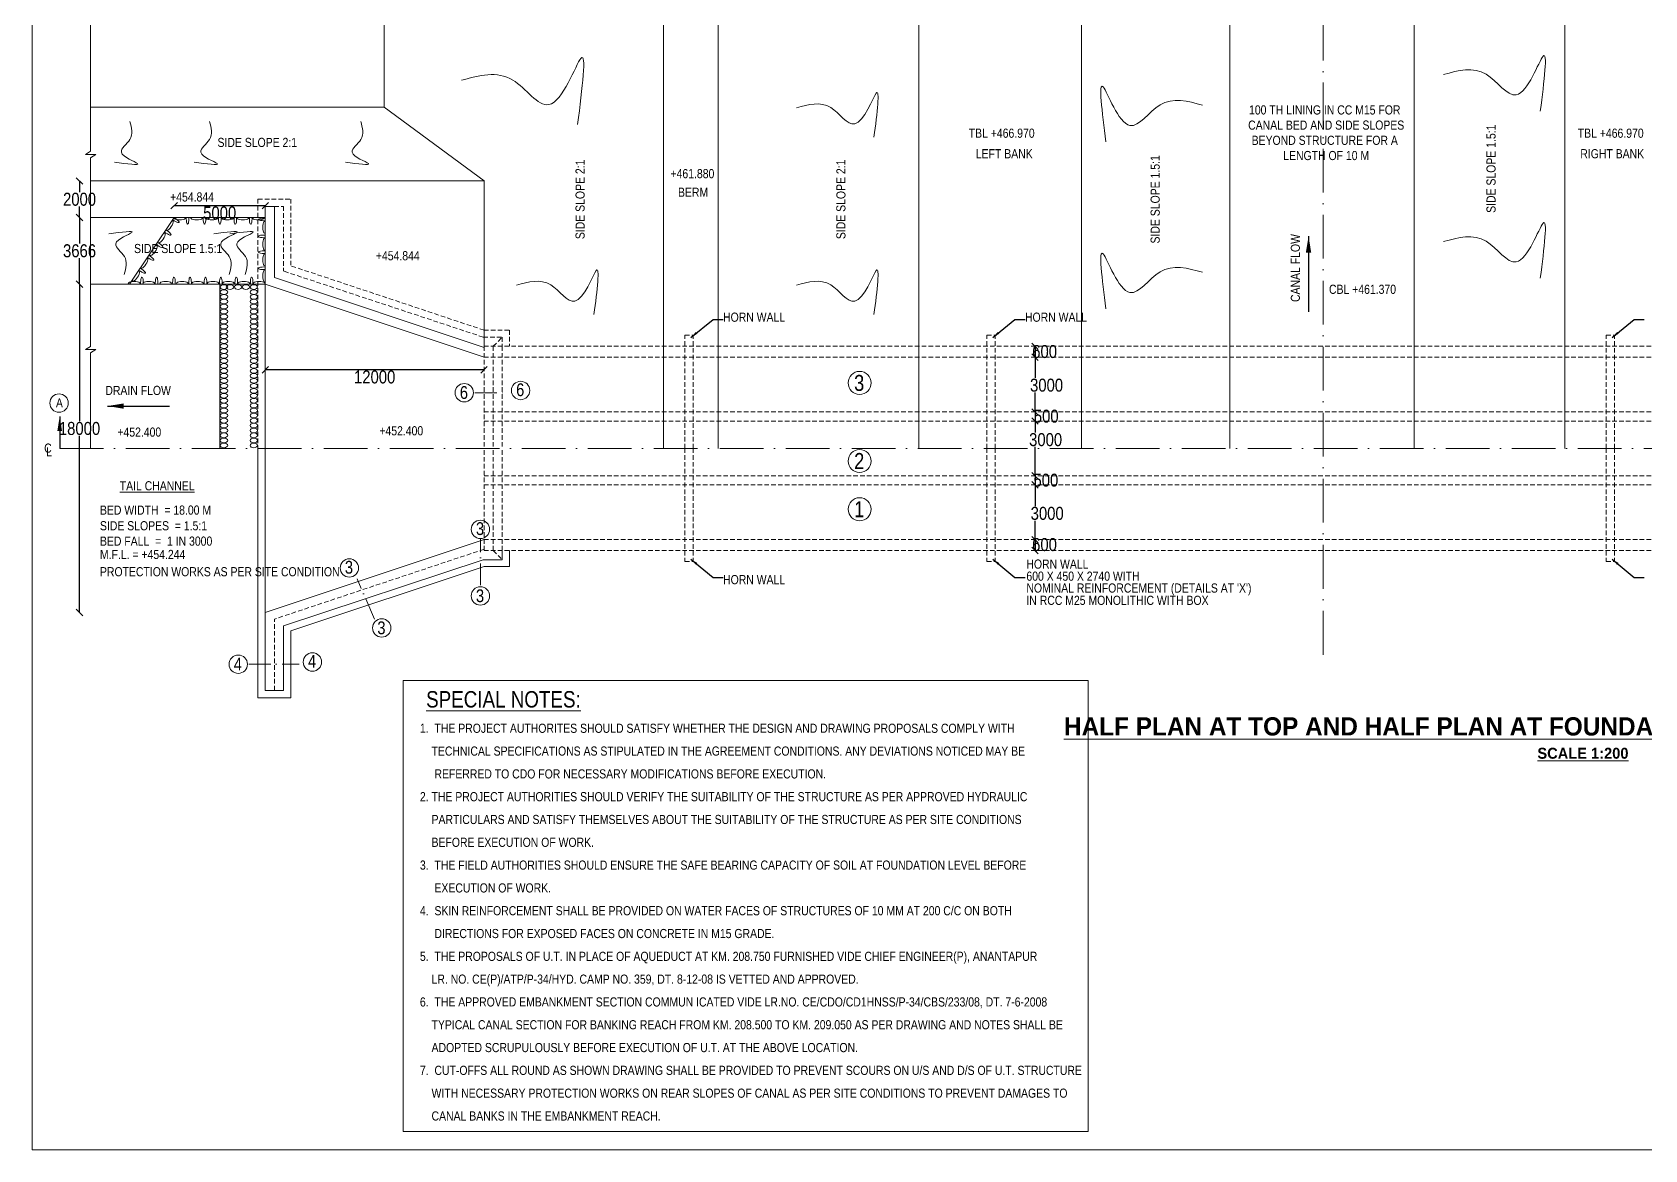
# Model space of a CAD drawing. Header units: inches. Extents: x 19 to 1218, y 14 to 807.
# Drawn here: x 18.7 to 460.9, y 13.7 to 320 of the extents above; entities that cross this region are included whole.
import ezdxf
from ezdxf.enums import TextEntityAlignment as Align

# ---------------------------------------------------------------- set-up
doc = ezdxf.new("R2010")
doc.units = ezdxf.units.IN
doc.header["$MEASUREMENT"] = 0
doc.linetypes.add('ACAD_ISO10W100', pattern=[18, 12, -3, 0, -3])
doc.linetypes.add('HIDDEN', pattern=[0.375, 0.25, -0.125])
for name, color, linetype in [('BOX', 7, 'Continuous'), ('canal', 7, 'Continuous'), ('CENTRE LINE', 7, 'Continuous'), ('HEAD WALL', 7, 'Continuous'), ('REVETMENT', 7, 'Continuous'), ('WINGS', 7, 'Continuous')]:
    doc.layers.add(name, color=color, linetype=linetype)
doc.styles.add('ARIAL NARROW', font='ARIALN.TTF')
doc.styles.add('CITYBLUEPR', font='cityb___.ttf')
doc.dimstyles.new('STANDARD$0', dxfattribs={"dimscale": 88.888889, "dimtxt": 0.04, "dimasz": 0.02, "dimexe": 0.05, "dimexo": 0.1, "dimgap": 0.002, "dimtad": 2, "dimdec": 0, "dimzin": 1, "dimdsep": 46, "dimtxsty": 'Standard', "dimblk": 'OBLIQUE', "dimcen": 0.09, "dimadec": 0, "dimazin": 0, "dimtfac": 1, "dimtdec": 0, "dimtofl": 0, "dimtmove": 0, "dimatfit": 3, "dimfxl": 1, "dimtolj": 1, "dimtzin": 1, "dimarcsym": 0})
doc.dimstyles.new('STANDARD$7', dxfattribs={"dimtxt": 3, "dimasz": 2, "dimexe": 1.25, "dimexo": 0.625, "dimtad": 1, "dimdec": 0, "dimlfac": 0.5, "dimdsep": 46, "dimtxsty": 'Standard', "dimblk": 'OBLIQUE', "dimcen": 2.5, "dimadec": 0, "dimazin": 0, "dimtfac": 1, "dimtdec": 0, "dimtmove": 0, "dimatfit": 3, "dimfxl": 1, "dimtolj": 1, "dimtzin": 0, "dimarcsym": 0})

# ---------------------------------------------------------------- blocks, each defined once
blk = doc.blocks.new('_Oblique')
at = {"color": 0, "linetype": 'ByBlock', "lineweight": -2}
blk.add_line((-0.5, -0.5), (0.5, 0.5), dxfattribs=at)
blk = doc.blocks.new('*D32')
at = {"layer": 'canal', "color": 0, "lineweight": -2, "transparency": 16777216}
blk.add_line((142.61, 227.48), (82.61, 227.48), dxfattribs=at)
at = {"layer": 'Defpoints', "color": 0, "transparency": 16777216}
for p in [(82.61, 227.48), (82.61, 227.48), (142.61, 227.48)]:
    blk.add_point(p, dxfattribs=at)
at = {"layer": 'canal', "color": 0, "lineweight": -2, "transparency": 16777216, "xscale": 1.777777777777778, "yscale": 1.777777777777778, "zscale": 1.777777777777778, "rotation": 180}
blk.add_blockref('_Oblique', (82.61, 227.48), dxfattribs=at)
at = {"layer": 'canal', "color": 0, "lineweight": -2, "transparency": 16777216, "xscale": 1.777777777777778, "yscale": 1.777777777777778, "zscale": 1.777777777777778}
blk.add_blockref('_Oblique', (142.61, 227.48), dxfattribs=at)
at = {"layer": 'canal', "color": 0, "lineweight": 9, "transparency": 16777216, "insert": (112.61, 225.49), "char_height": 3.556, "attachment_point": 5, "style": 'ARIAL NARROW'}
blk.add_mtext('\\A1;12000', dxfattribs=at)
blk = doc.blocks.new('*D33')
at = {"layer": 'canal', "color": 0, "lineweight": -2, "transparency": 16777216}
blk.add_line((82.61, 272.45), (57.61, 272.45), dxfattribs=at)
at = {"layer": 'Defpoints', "color": 0, "transparency": 16777216}
for p in [(57.61, 272.45), (57.61, 272.45), (82.61, 272.45)]:
    blk.add_point(p, dxfattribs=at)
at = {"layer": 'canal', "color": 0, "lineweight": -2, "transparency": 16777216, "xscale": 1.777777777777778, "yscale": 1.777777777777778, "zscale": 1.777777777777778, "rotation": 180}
blk.add_blockref('_Oblique', (57.61, 272.45), dxfattribs=at)
at = {"layer": 'canal', "color": 0, "lineweight": -2, "transparency": 16777216, "xscale": 1.777777777777778, "yscale": 1.777777777777778, "zscale": 1.777777777777778}
blk.add_blockref('_Oblique', (82.61, 272.45), dxfattribs=at)
at = {"layer": 'canal', "color": 0, "lineweight": 9, "transparency": 16777216, "insert": (70.11, 270.45), "char_height": 3.556, "attachment_point": 5, "style": 'ARIAL NARROW'}
blk.add_mtext('\\A1;5000', dxfattribs=at)
blk = doc.blocks.new('*D34')
at = {"layer": 'BOX', "color": 0, "lineweight": -2, "transparency": 16777216}
blk.add_line((293.69, 233.93), (293.69, 230.93), dxfattribs=at)
at = {"layer": 'Defpoints', "color": 0, "transparency": 16777216}
for p in [(293.69, 233.93), (293.69, 230.93), (293.69, 230.93)]:
    blk.add_point(p, dxfattribs=at)
at = {"layer": 'BOX', "color": 0, "lineweight": -2, "transparency": 16777216, "xscale": 1.777777777777778, "yscale": 1.777777777777778, "zscale": 1.777777777777778}
for p, rotation in [((293.69, 233.93), 90), ((293.69, 230.93), 270)]:
    blk.add_blockref('_Oblique', p, dxfattribs=dict(at, rotation=rotation))
at = {"layer": 'BOX', "color": 0, "lineweight": 9, "transparency": 16777216, "insert": (296.32, 232.46), "char_height": 3.556, "attachment_point": 5, "style": 'ARIAL NARROW'}
blk.add_mtext('\\A1;600', dxfattribs=at)
blk = doc.blocks.new('*D35')
at = {"layer": 'BOX', "color": 0, "lineweight": -2, "transparency": 16777216}
for p, q in [((293.69, 230.93), (293.69, 225.23)), ((293.69, 215.93), (293.69, 221.25))]:
    blk.add_line(p, q, dxfattribs=at)
at = {"layer": 'Defpoints', "color": 0, "transparency": 16777216}
for p in [(293.69, 230.93), (293.69, 215.93), (293.69, 215.93)]:
    blk.add_point(p, dxfattribs=at)
at = {"layer": 'BOX', "color": 0, "lineweight": -2, "transparency": 16777216, "xscale": 1.777777777777778, "yscale": 1.777777777777778, "zscale": 1.777777777777778}
for p, rotation in [((293.69, 230.93), 90), ((293.69, 215.93), 270)]:
    blk.add_blockref('_Oblique', p, dxfattribs=dict(at, rotation=rotation))
at = {"layer": 'BOX', "color": 0, "lineweight": 9, "transparency": 16777216, "insert": (296.85, 223.24), "char_height": 3.556, "attachment_point": 5, "style": 'ARIAL NARROW'}
blk.add_mtext('\\A1;3000', dxfattribs=at)
blk = doc.blocks.new('*D36')
at = {"layer": 'BOX', "color": 0, "lineweight": -2, "transparency": 16777216}
blk.add_line((293.69, 215.93), (293.69, 213.43), dxfattribs=at)
at = {"layer": 'Defpoints', "color": 0, "transparency": 16777216}
for p in [(293.69, 215.93), (293.69, 213.43), (293.69, 213.43)]:
    blk.add_point(p, dxfattribs=at)
at = {"layer": 'BOX', "color": 0, "lineweight": -2, "transparency": 16777216, "xscale": 1.777777777777778, "yscale": 1.777777777777778, "zscale": 1.777777777777778}
for p, rotation in [((293.69, 215.93), 90), ((293.69, 213.43), 270)]:
    blk.add_blockref('_Oblique', p, dxfattribs=dict(at, rotation=rotation))
at = {"layer": 'BOX', "color": 0, "lineweight": 9, "transparency": 16777216, "insert": (296.76, 214.74), "char_height": 3.556, "attachment_point": 5, "style": 'ARIAL NARROW'}
blk.add_mtext('\\A1;500', dxfattribs=at)
blk = doc.blocks.new('*D37')
at = {"layer": 'BOX', "color": 0, "lineweight": -2, "transparency": 16777216}
for p, q in [((293.69, 213.43), (293.69, 210.3)), ((293.69, 198.43), (293.69, 206.32))]:
    blk.add_line(p, q, dxfattribs=at)
at = {"layer": 'Defpoints', "color": 0, "transparency": 16777216}
for p in [(293.69, 213.43), (293.69, 198.43), (293.69, 198.43)]:
    blk.add_point(p, dxfattribs=at)
at = {"layer": 'BOX', "color": 0, "lineweight": -2, "transparency": 16777216, "xscale": 1.777777777777778, "yscale": 1.777777777777778, "zscale": 1.777777777777778}
for p, rotation in [((293.69, 213.43), 90), ((293.69, 198.43), 270)]:
    blk.add_blockref('_Oblique', p, dxfattribs=dict(at, rotation=rotation))
at = {"layer": 'BOX', "color": 0, "lineweight": 9, "transparency": 16777216, "insert": (296.59, 208.31), "char_height": 3.556, "attachment_point": 5, "style": 'ARIAL NARROW'}
blk.add_mtext('\\A1;3000', dxfattribs=at)
blk = doc.blocks.new('*D38')
at = {"layer": 'BOX', "color": 0, "lineweight": -2, "transparency": 16777216}
blk.add_line((293.69, 198.43), (293.69, 195.93), dxfattribs=at)
at = {"layer": 'Defpoints', "color": 0, "transparency": 16777216}
for p in [(293.69, 198.43), (293.69, 195.93), (293.69, 195.93)]:
    blk.add_point(p, dxfattribs=at)
at = {"layer": 'BOX', "color": 0, "lineweight": -2, "transparency": 16777216, "xscale": 1.777777777777778, "yscale": 1.777777777777778, "zscale": 1.777777777777778}
for p, rotation in [((293.69, 198.43), 90), ((293.69, 195.93), 270)]:
    blk.add_blockref('_Oblique', p, dxfattribs=dict(at, rotation=rotation))
at = {"layer": 'BOX', "color": 0, "lineweight": 9, "transparency": 16777216, "insert": (296.66, 197.2), "char_height": 3.556, "attachment_point": 5, "style": 'ARIAL NARROW'}
blk.add_mtext('\\A1;500', dxfattribs=at)
blk = doc.blocks.new('*D39')
at = {"layer": 'BOX', "color": 0, "lineweight": -2, "transparency": 16777216}
for p, q in [((293.69, 195.93), (293.69, 190.1)), ((293.69, 180.93), (293.69, 186.11))]:
    blk.add_line(p, q, dxfattribs=at)
at = {"layer": 'Defpoints', "color": 0, "transparency": 16777216}
for p in [(293.69, 195.93), (293.69, 180.93), (293.69, 180.93)]:
    blk.add_point(p, dxfattribs=at)
at = {"layer": 'BOX', "color": 0, "lineweight": -2, "transparency": 16777216, "xscale": 1.777777777777778, "yscale": 1.777777777777778, "zscale": 1.777777777777778}
for p, rotation in [((293.69, 195.93), 90), ((293.69, 180.93), 270)]:
    blk.add_blockref('_Oblique', p, dxfattribs=dict(at, rotation=rotation))
at = {"layer": 'BOX', "color": 0, "lineweight": 9, "transparency": 16777216, "insert": (297.02, 188.1), "char_height": 3.556, "attachment_point": 5, "style": 'ARIAL NARROW'}
blk.add_mtext('\\A1;3000', dxfattribs=at)
blk = doc.blocks.new('*D40')
at = {"layer": 'BOX', "color": 0, "lineweight": -2, "transparency": 16777216}
blk.add_line((293.69, 180.93), (293.69, 177.93), dxfattribs=at)
at = {"layer": 'Defpoints', "color": 0, "transparency": 16777216}
for p in [(293.69, 180.93), (293.69, 177.93), (293.69, 177.93)]:
    blk.add_point(p, dxfattribs=at)
at = {"layer": 'BOX', "color": 0, "lineweight": -2, "transparency": 16777216, "xscale": 1.777777777777778, "yscale": 1.777777777777778, "zscale": 1.777777777777778}
for p, rotation in [((293.69, 180.93), 90), ((293.69, 177.93), 270)]:
    blk.add_blockref('_Oblique', p, dxfattribs=dict(at, rotation=rotation))
at = {"layer": 'BOX', "color": 0, "lineweight": 9, "transparency": 16777216, "insert": (296.29, 179.55), "char_height": 3.556, "attachment_point": 5, "style": 'ARIAL NARROW'}
blk.add_mtext('\\A1;600', dxfattribs=at)
blk = doc.blocks.new('*D42')
at = {"layer": 'canal', "color": 0, "lineweight": -2, "transparency": 16777216}
for p, q in [((31.68, 250.93), (31.68, 213.36)), ((31.68, 160.93), (31.68, 209.37))]:
    blk.add_line(p, q, dxfattribs=at)
at = {"layer": 'Defpoints', "color": 0, "transparency": 16777216}
for p in [(31.68, 250.93), (31.68, 160.93), (31.68, 160.93)]:
    blk.add_point(p, dxfattribs=at)
at = {"layer": 'canal', "color": 0, "lineweight": -2, "transparency": 16777216, "xscale": 1.777777777777778, "yscale": 1.777777777777778, "zscale": 1.777777777777778}
for p, rotation in [((31.68, 250.93), 90), ((31.68, 160.93), 270)]:
    blk.add_blockref('_Oblique', p, dxfattribs=dict(at, rotation=rotation))
at = {"layer": 'canal', "color": 0, "lineweight": 9, "transparency": 16777216, "insert": (31.68, 211.37), "char_height": 3.556, "attachment_point": 5, "style": 'ARIAL NARROW'}
blk.add_mtext('\\A1;18000', dxfattribs=at)
blk = doc.blocks.new('*D43')
at = {"layer": 'canal', "color": 0, "lineweight": -2, "transparency": 16777216}
for p, q in [((31.68, 269.2), (31.68, 262.06)), ((31.68, 250.93), (31.68, 258.07))]:
    blk.add_line(p, q, dxfattribs=at)
at = {"layer": 'Defpoints', "color": 0, "transparency": 16777216}
for p in [(31.68, 269.2), (31.68, 269.2), (31.68, 250.93)]:
    blk.add_point(p, dxfattribs=at)
at = {"layer": 'canal', "color": 0, "lineweight": -2, "transparency": 16777216, "xscale": 1.777777777777778, "yscale": 1.777777777777778, "zscale": 1.777777777777778}
for p, rotation in [((31.68, 269.2), 90), ((31.68, 250.93), 270)]:
    blk.add_blockref('_Oblique', p, dxfattribs=dict(at, rotation=rotation))
at = {"layer": 'canal', "color": 0, "lineweight": 9, "transparency": 16777216, "insert": (31.68, 260.07), "char_height": 3.556, "attachment_point": 5, "style": 'ARIAL NARROW'}
blk.add_mtext('\\A1;3666', dxfattribs=at)
blk = doc.blocks.new('*D44')
at = {"layer": 'canal', "color": 0, "lineweight": -2, "transparency": 16777216}
for p, q in [((31.68, 279.2), (31.68, 276.19)), ((31.68, 269.2), (31.68, 272.21))]:
    blk.add_line(p, q, dxfattribs=at)
at = {"layer": 'Defpoints', "color": 0, "transparency": 16777216}
for p in [(31.68, 279.2), (31.68, 279.2), (31.68, 269.2)]:
    blk.add_point(p, dxfattribs=at)
at = {"layer": 'canal', "color": 0, "lineweight": -2, "transparency": 16777216, "xscale": 1.777777777777778, "yscale": 1.777777777777778, "zscale": 1.777777777777778}
for p, rotation in [((31.68, 279.2), 90), ((31.68, 269.2), 270)]:
    blk.add_blockref('_Oblique', p, dxfattribs=dict(at, rotation=rotation))
at = {"layer": 'canal', "color": 0, "lineweight": 9, "transparency": 16777216, "insert": (31.68, 274.2), "char_height": 3.556, "attachment_point": 5, "style": 'ARIAL NARROW'}
blk.add_mtext('\\A1;2000', dxfattribs=at)

msp = doc.modelspace()

# ---------------------------------------------------------------- linework, layer by layer
at = {"lineweight": 9}
for p, q in [((18.72, 573.69), (18.71, 13.69)), ((18.71, 13.69), (898.71, 13.69))]:
    msp.add_line(p, q, dxfattribs=at)
msp.add_lwpolyline([(120.42, 142.32), (308.26, 142.32), (308.26, 18.72), (120.42, 18.72)], close=True, dxfattribs=at)
at = {"layer": 'BOX', "linetype": 'HIDDEN', "lineweight": 9, "ltscale": 5}
for p, q in [((197.69, 205.93), (197.69, 236.93)), ((197.69, 236.93), (199.94, 236.93)), ((199.94, 205.93), (199.94, 236.93)), ((280.48, 205.93), (280.48, 236.93)), ((280.48, 236.93), (282.73, 236.93)), ((282.73, 205.93), (282.73, 236.93)), ((450.3, 205.93), (450.3, 236.93)), ((450.3, 236.93), (452.55, 236.93)), ((452.55, 205.93), (452.55, 236.93)), ((142.61, 233.93), (583.12, 233.93)), ((142.61, 230.93), (583.12, 230.93)), ((142.61, 215.93), (583.12, 215.93)), ((142.61, 213.43), (583.12, 213.43)), ((197.69, 205.93), (197.69, 174.93)), ((199.94, 205.93), (199.94, 174.93)), ((280.48, 205.93), (280.48, 174.93)), ((282.73, 205.93), (282.73, 174.93)), ((450.3, 205.93), (450.3, 174.93)), ((452.55, 205.93), (452.55, 174.93)), ((142.61, 198.43), (583.12, 198.43)), ((142.61, 195.93), (583.12, 195.93)), ((142.61, 180.93), (583.12, 180.93)), ((142.61, 177.93), (583.12, 177.93)), ((197.69, 174.93), (199.94, 174.93)), ((280.48, 174.93), (282.73, 174.93)), ((450.3, 174.93), (452.55, 174.93))]:
    msp.add_line(p, q, dxfattribs=at)
at = {"layer": 'BOX', "lineweight": 9}
for centre in [(245.58, 223.88), (245.58, 202.47), (245.58, 189.26)]:
    msp.add_circle(centre, 3.15, dxfattribs=at)
at = {"layer": 'canal', "lineweight": 9}
for p, q in [((34.73, 360.75), (34.73, 287.36)), ((115.25, 360.75), (115.25, 299.45)), ((191.8, 360.75), (191.8, 205.93)), ((206.8, 360.75), (206.8, 205.93)), ((261.8, 360.75), (261.8, 205.93)), ((306.43, 360.75), (306.43, 205.93)), ((347.08, 360.75), (347.08, 205.93)), ((397.68, 360.75), (397.68, 205.93)), ((438.93, 360.75), (438.93, 205.93)), ((115.25, 299.45), (34.73, 299.45)), ((115.25, 299.45), (142.61, 279.26)), ((34.73, 287.36), (33.29, 286.52)), ((33.29, 286.52), (36.11, 286.52)), ((36.11, 286.52), (34.73, 285.6)), ((34.73, 285.6), (34.73, 233.85)), ((142.61, 279.26), (34.73, 279.26)), ((142.61, 279.26), (142.61, 233.93)), ((82.61, 269.26), (34.73, 269.26)), ((82.61, 250.93), (34.73, 250.93)), ((34.73, 233.85), (33.29, 233.01)), ((33.29, 233.01), (36.11, 233.01)), ((36.11, 233.01), (34.73, 232.09)), ((34.73, 232.09), (34.73, 205.93))]:
    msp.add_line(p, q, dxfattribs=at)
at = {"layer": 'canal', "linetype": 'Continuous', "lineweight": 9}
for points in [[(136.42, 306.82), (150.45, 306.9), (160.37, 300.16), (169.16, 312.82), (168.26, 294.74)], [(405.71, 308.41), (417.4, 308.47), (425.66, 302.85), (432.99, 313.41), (432.24, 298.33)], [(339.65, 300), (327.96, 300.07), (319.7, 294.45), (312.37, 305), (313.12, 289.93)], [(228.3, 299.3), (237.65, 299.35), (244.26, 294.86), (250.13, 303.3), (249.53, 291.24)], [(45.48, 295.49), (45.51, 290.58), (43.15, 287.11), (47.58, 284.03), (41.25, 284.35)], [(67.31, 295.49), (67.33, 290.58), (64.97, 287.11), (69.41, 284.03), (63.08, 284.35)], [(108.8, 295.49), (108.83, 290.58), (106.47, 287.11), (110.9, 284.03), (104.57, 284.35)], [(43.94, 253.64), (43.97, 258.55), (41.61, 262.02), (46.04, 265.1), (39.71, 264.78)], [(72.71, 253.64), (72.74, 258.55), (70.38, 262.02), (74.81, 265.1), (68.48, 264.78)], [(77.13, 253.64), (77.16, 258.55), (74.8, 262.02), (79.23, 265.1), (72.9, 264.78)], [(405.71, 262.62), (417.4, 262.69), (425.66, 257.07), (432.99, 267.62), (432.24, 252.55)], [(339.65, 254.22), (327.96, 254.29), (319.7, 248.67), (312.37, 259.22), (313.12, 244.15)], [(151.52, 250.69), (160.88, 250.74), (167.49, 246.25), (173.35, 254.69), (172.75, 242.63)], [(228.3, 250.69), (237.65, 250.74), (244.26, 246.25), (250.13, 254.69), (249.53, 242.63)]]:
    msp.add_spline(points, degree=3, dxfattribs=at)
at = {"layer": 'CENTRE LINE', "linetype": 'ACAD_ISO10W100', "lineweight": 9}
for p, q in [((372.68, 149.38), (372.68, 375.85)), ((26.24, 205.93), (672.98, 205.93))]:
    msp.add_line(p, q, dxfattribs=at)
at = {"layer": 'CENTRE LINE', "lineweight": 9}
msp.add_circle((26.07, 218.34), 2.52, dxfattribs=at)
at = {"layer": 'HEAD WALL', "linetype": 'HIDDEN', "lineweight": 9, "ltscale": 5}
for p, q in [((142.61, 233.93), (142.61, 205.93)), ((145.11, 233.93), (145.11, 205.93)), ((147.61, 233.93), (147.61, 205.93)), ((142.61, 177.93), (142.61, 205.93)), ((145.11, 177.93), (145.11, 205.93)), ((147.61, 177.93), (147.61, 205.93))]:
    msp.add_line(p, q, dxfattribs=at)
at = {"layer": 'HEAD WALL', "linetype": 'ACAD_ISO10W100', "lineweight": 9, "ltscale": 0.5}
msp.add_line((140.09, 221.18), (148.95, 221.18), dxfattribs=at)
at = {"layer": 'HEAD WALL', "lineweight": 9}
for centre in [(137.17, 221.2), (152.62, 221.8)]:
    msp.add_circle(centre, 2.52, dxfattribs=at)
at = {"layer": 'REVETMENT', "lineweight": 9}
for p, q in [((57.61, 269.26), (45.39, 250.93)), ((70.11, 250.93), (70.11, 205.93))]:
    msp.add_line(p, q, dxfattribs=at)
at = {"layer": 'REVETMENT', "lineweight": 9, "extrusion": (0, 0, -1)}
for centre, major_axis, ratio, start_param, end_param in [((55.5, 265.28), (-1.26, 0.84), 0.238984, 1.336455, 4.946731), ((56.38, 267.01), (0.89, 1.34), 0.328799, -0.284519, 3.426111), ((57.71, 268.7), (-1.26, 0.84), 0.238984, 1.336455, 4.946731), ((59.16, 269.08), (-1.61, 0), 0.328799, 2.857074, 6.567704), ((61.31, 268.91), (0, 1.52), 0.238984, 1.336455, 4.946731), ((63.79, 269.08), (-1.61, 0), 0.328799, 2.857074, 6.567704), ((65.94, 268.91), (0, 1.52), 0.238984, 1.336455, 4.946731), ((68.01, 269.08), (-1.61, 0), 0.328799, 2.857074, 6.567704), ((70.16, 268.91), (0, 1.52), 0.238984, 1.336455, 4.946731), ((72.22, 269.08), (-1.61, 0), 0.328799, 2.857074, 6.567704), ((74.4, 268.91), (0, 1.52), 0.238984, 1.336455, 4.946731), ((76.46, 269.08), (-1.61, 0), 0.328799, 2.857074, 6.567704), ((78.61, 268.91), (0, 1.52), 0.238984, 1.336455, 4.946731), ((80.68, 269.08), (-1.61, 0), 0.328799, 2.857074, 6.567704), ((51.96, 260.17), (0.89, 1.34), 0.328799, -0.284519, 3.426111), ((53.29, 261.86), (-1.26, 0.84), 0.238984, 1.336455, 4.946731), ((54.17, 263.59), (0.89, 1.34), 0.328799, -0.284519, 3.426111), ((49.46, 256.69), (0.89, 1.34), 0.328799, -0.284519, 3.426111), ((50.79, 258.39), (-1.26, 0.84), 0.238984, 1.336455, 4.946731), ((47.14, 253.14), (0.89, 1.34), 0.328799, -0.284519, 3.426111), ((48.47, 254.83), (-1.26, 0.84), 0.238984, 1.336455, 4.946731)]:
    msp.add_ellipse(centre, major_axis=major_axis, ratio=ratio, start_param=start_param, end_param=end_param, dxfattribs=at)
at = {"layer": 'REVETMENT', "lineweight": 9}
for centre, major_axis, ratio, start_param, end_param in [((82.26, 268.69), (1.52, 0), 0.238984, 1.336455, 4.946731), ((82.43, 266.54), (0, 1.61), 0.328799, -0.284519, 3.426111), ((82.26, 264.05), (1.52, 0), 0.238984, 1.336455, 4.946731), ((82.43, 261.9), (0, 1.61), 0.328799, -0.284519, 3.426111), ((82.26, 259.7), (1.52, 0), 0.238984, 1.336455, 4.946731), ((82.43, 257.59), (0, 1.61), 0.328799, -0.284519, 3.426111), ((48.8, 251.31), (0, 1.52), 0.238984, 4.478047, 8.088323), ((52.81, 251.31), (0, 1.52), 0.238984, 4.478047, 8.088323), ((57.58, 251.31), (0, 1.52), 0.238984, 4.478047, 8.088323), ((61.99, 251.31), (0, 1.52), 0.238984, 4.478047, 8.088323), ((66.24, 251.31), (0, 1.52), 0.238984, 4.478047, 8.088323), ((70.43, 251.31), (0, 1.52), 0.238984, 4.478047, 8.088323), ((74.67, 251.31), (0, 1.52), 0.238984, 4.478047, 8.088323), ((78.88, 251.31), (0, 1.52), 0.238984, 4.478047, 8.088323), ((82.26, 255.29), (1.52, 0), 0.238984, 1.336455, 4.946731), ((82.43, 253.18), (0, 1.61), 0.328799, -0.284519, 3.426111), ((46.65, 251.14), (1.61, 0), 0.328799, -0.284519, 3.426111), ((50.66, 251.14), (1.61, 0), 0.328799, -0.284519, 3.426111), ((55.29, 251.14), (1.61, 0), 0.328799, -0.284519, 3.426111), ((59.84, 251.14), (1.61, 0), 0.328799, -0.284519, 3.426111), ((64.06, 251.14), (1.61, 0), 0.328799, -0.284519, 3.426111), ((68.28, 251.14), (1.61, 0), 0.328799, -0.284519, 3.426111), ((72.49, 251.14), (1.61, 0), 0.328799, -0.284519, 3.426111), ((76.73, 251.14), (1.61, 0), 0.328799, -0.284519, 3.426111), ((80.95, 251.14), (1.61, 0), 0.328799, -0.284519, 3.426111)]:
    msp.add_ellipse(centre, major_axis=major_axis, ratio=ratio, start_param=start_param, end_param=end_param, dxfattribs=at)
at = {"layer": 'REVETMENT', "lineweight": 9, "extrusion": (0, 0, -1)}
for centre in [(71.28, 250.16), (71.28, 248.78), (71.28, 247.45), (72.95, 250.16), (75.17, 250.16), (77.32, 250.16), (79.47, 250.16), (79.47, 248.78), (79.47, 247.45), (71.28, 246.2), (71.28, 244.79), (71.28, 243.44), (79.47, 246.2), (79.47, 244.79), (79.47, 243.44), (71.28, 242.05), (71.28, 240.68), (71.28, 239.33), (79.47, 242.05), (79.47, 240.68), (79.47, 239.33), (71.28, 238), (71.28, 236.66), (71.28, 235.33), (71.28, 233.98), (79.47, 238), (79.47, 236.66), (79.47, 235.33), (79.47, 233.98), (71.28, 232.6), (71.28, 231.28), (71.28, 229.91), (79.47, 232.6), (79.47, 231.28), (79.47, 229.91), (71.28, 228.52), (71.28, 227.15), (71.28, 225.83), (79.47, 228.52), (79.47, 227.15), (79.47, 225.83), (71.28, 224.45), (71.28, 223.06), (71.28, 221.7), (79.47, 224.45), (79.47, 223.06), (79.47, 221.7), (71.28, 220.38), (71.28, 219.01), (71.28, 217.66), (71.28, 216.3), (79.47, 220.38), (79.47, 219.01), (79.47, 217.66), (79.47, 216.3), (71.28, 214.93), (71.28, 213.53), (71.28, 212.2), (79.47, 214.93), (79.47, 213.53), (79.47, 212.2), (71.28, 210.83), (71.28, 209.51), (71.28, 208.11), (79.47, 210.83), (79.47, 209.51), (79.47, 208.11), (71.28, 206.76), (79.47, 206.76)]:
    msp.add_ellipse(centre, major_axis=(1.03, 0.01), ratio=0.621728, dxfattribs=at)
at = {"layer": 'WINGS', "linetype": 'HIDDEN', "lineweight": 9, "ltscale": 5}
for p, q in [((80.61, 274.26), (80.61, 205.93)), ((80.61, 274.26), (89.61, 274.26)), ((89.61, 274.26), (89.61, 255.98)), ((85.11, 272.26), (87.61, 272.26)), ((87.61, 272.26), (87.61, 254.53)), ((142.39, 236.43), (87.61, 254.53)), ((142.61, 238.34), (89.61, 255.98)), ((142.39, 236.43), (147.61, 236.43)), ((142.61, 238.34), (149.61, 238.34)), ((145.11, 233.93), (147.61, 236.43)), ((147.61, 236.43), (147.61, 233.93)), ((149.61, 238.34), (149.61, 233.93)), ((142.61, 178.29), (85.11, 159.13)), ((145.11, 177.93), (147.61, 175.43)), ((85.11, 139.6), (85.11, 159.13))]:
    msp.add_line(p, q, dxfattribs=at)
at = {"layer": 'WINGS', "lineweight": 9}
for p, q in [((82.61, 272.26), (82.61, 205.93)), ((85.11, 272.26), (82.61, 272.26)), ((85.11, 272.26), (85.11, 252.73)), ((142.61, 233.56), (85.11, 252.73)), ((142.61, 230.93), (82.61, 250.93)), ((80.61, 137.6), (80.61, 205.93)), ((82.61, 139.6), (82.61, 205.93)), ((142.61, 180.93), (82.61, 160.93)), ((147.61, 175.43), (147.61, 177.93)), ((149.61, 173.52), (149.61, 177.93)), ((142.39, 175.43), (87.61, 157.33)), ((142.61, 173.52), (89.61, 155.88)), ((142.39, 175.43), (147.61, 175.43)), ((142.61, 173.52), (149.61, 173.52)), ((87.61, 139.6), (87.61, 157.33)), ((89.61, 137.6), (89.61, 155.88)), ((80.61, 137.6), (89.61, 137.6)), ((82.61, 139.6), (87.61, 139.6))]:
    msp.add_line(p, q, dxfattribs=at)
at = {"layer": 'WINGS', "linetype": 'ACAD_ISO10W100', "lineweight": 9, "ltscale": 0.5}
for p, q in [((141.62, 168.42), (141.62, 181.08)), ((112.55, 159.15), (107.79, 170.18)), ((78.1, 146.76), (91.87, 146.76))]:
    msp.add_line(p, q, dxfattribs=at)
at = {"layer": 'WINGS', "lineweight": 9}
for centre in [(141.61, 183.74), (105.67, 173.15), (141.61, 165.5), (114.56, 156.71), (75.19, 146.78), (95.55, 147.38)]:
    msp.add_circle(centre, 2.52, dxfattribs=at)

# ---------------------------------------------------------------- texts
at = {"lineweight": 9, "style": 'ARIAL NARROW'}
msp.add_text('%%USPECIAL NOTES:', height=4.5, dxfattribs=at).set_placement((126.72, 134.91))
at = {"lineweight": 9, "style": 'CITYBLUEPR'}
for s, height, p in [('%%UHALF PLAN AT TOP AND HALF PLAN AT FOUNDATION ', 5, (391.32, 129.74)), ('%%USCALE 1:200', 3, (443.93, 122.37))]:
    msp.add_text(s, height=height, rotation=360, dxfattribs=at).set_placement(p, align=Align.MIDDLE)
at = {"lineweight": 9, "insert": (125.02, 130.47), "char_height": 2.5, "attachment_point": 1, "line_spacing_factor": 1.5, "style": 'ARIAL NARROW'}
msp.add_mtext('1.  THE PROJECT AUTHORITES SHOULD SATISFY WHETHER THE DESIGN AND DRAWING PROPOSALS COMPLY WITH \\P    TECHNICAL SPECIFICATIONS AS STIPULATED IN THE AGREEMENT CONDITIONS. ANY DEVIATIONS NOTICED MAY BE\\P     REFERRED TO CDO FOR NECESSARY MODIFICATIONS BEFORE EXECUTION.\\P2. THE PROJECT AUTHORITIES SHOULD VERIFY THE SUITABILITY OF THE STRUCTURE AS PER APPROVED HYDRAULIC\\P    PARTICULARS AND SATISFY THEMSELVES ABOUT THE SUITABILITY OF THE STRUCTURE AS PER SITE CONDITIONS \\P    BEFORE EXECUTION OF WORK.\\P3.  THE FIELD AUTHORITIES SHOULD ENSURE THE SAFE BEARING CAPACITY OF SOIL AT FOUNDATION LEVEL BEFORE\\P     EXECUTION OF WORK.\\P4.  SKIN REINFORCEMENT SHALL BE PROVIDED ON WATER FACES OF STRUCTURES OF 10 MM AT 200 C/C ON BOTH\\P     DIRECTIONS FOR EXPOSED FACES ON CONCRETE IN M15 GRADE.\\P5.  THE PROPOSALS OF U.T. IN PLACE OF AQUEDUCT AT KM. 208.750 FURNISHED VIDE CHIEF ENGINEER(P), ANANTAPUR\\P    LR. NO. CE(P)/ATP/P-34/HYD. CAMP NO. 359, DT. 8-12-08 IS VETTED AND APPROVED.\\P6.  THE APPROVED EMBANKMENT SECTION COMMUN ICATED VIDE LR.NO. CE/CDO/CD1HNSS/P-34/CBS/233/08, DT. 7-6-2008\\P    TYPICAL CANAL SECTION FOR BANKING REACH FROM KM. 208.500 TO KM. 209.050 AS PER DRAWING AND NOTES SHALL BE\\P    ADOPTED SCRUPULOUSLY BEFORE EXECUTION OF U.T. AT THE ABOVE LOCATION.\\P7.  CUT-OFFS ALL ROUND AS SHOWN DRAWING SHALL BE PROVIDED TO PREVENT SCOURS ON U/S AND D/S OF U.T. STRUCTURE\\P    WITH NECESSARY PROTECTION WORKS ON REAR SLOPES OF CANAL AS PER SITE CONDITIONS TO PREVENT DAMAGES TO\\P    CANAL BANKS IN THE EMBANKMENT REACH.', dxfattribs=at)
at = {"layer": 'BOX', "lineweight": 9, "style": 'ARIAL NARROW'}
for p in [(216.66, 241.9), (299.45, 241.9)]:
    msp.add_text('HORN WALL', height=2.5, rotation=360, dxfattribs=at).set_placement(p, align=Align.MIDDLE)
for s, p in [('3', (244.08, 226.07)), ('2', (244.08, 204.66)), ('1', (244.08, 191.45))]:
    msp.add_text(s, height=4.38, rotation=360, dxfattribs=at).set_placement(p, align=Align.TOP_LEFT)
for s, p in [('HORN WALL', (291.32, 172.97)), ('600 X 450 X 2740 WITH', (291.32, 169.66)), ("NOMINAL REINFORCEMENT (DETAILS AT 'X')", (291.32, 166.41)), ('IN RCC M25 MONOLITHIC WITH BOX', (291.32, 163.04))]:
    msp.add_text(s, height=2.5, dxfattribs=at).set_placement(p)
msp.add_text('HORN WALL', height=2.5, dxfattribs=at).set_placement((216.66, 169.96), align=Align.MIDDLE)
at = {"layer": 'canal', "lineweight": 9, "style": 'ARIAL NARROW'}
for s, rotation, p in [('TBL +466.970', 360, (284.54, 292.33)), ('SIDE SLOPE 1.5:1', 90, (418.73, 282.59)), ('TBL +466.970', 360, (451.54, 292.33)), ('LEFT BANK', 360, (285.25, 286.7)), ('RIGHT BANK', 360, (451.96, 286.7)), ('SIDE SLOPE 2:1', 90, (168.94, 274.19)), ('SIDE SLOPE 2:1', 90, (240.45, 274.19)), ('SIDE SLOPE 1.5:1', 90, (326.63, 274.19)), ('+461.880', 360, (199.74, 281.24)), ('+454.844', 360, (62.53, 274.85)), ('BERM', 360, (199.92, 276.14)), ('CANAL FLOW', 90, (365.07, 255.37)), ('+454.844', 360, (118.95, 258.74)), ('CBL +461.370', 360, (383.49, 249.54)), ('+452.400', 360, (48.07, 210.4)), ('+452.400', 360, (119.9, 210.76)), ('%%UTAIL CHANNEL', 360, (52.97, 195.68))]:
    msp.add_text(s, height=2.5, rotation=rotation, dxfattribs=at).set_placement(p, align=Align.MIDDLE)
for s, p in [('SIDE SLOPE 2:1', (80.42, 289.8)), ('SIDE SLOPE 1.5:1', (58.73, 260.72))]:
    msp.add_text(s, height=2.5, dxfattribs=at).set_placement(p, align=Align.MIDDLE)
msp.add_text('DRAIN FLOW', height=2.5, rotation=360, dxfattribs=at).set_placement((38.76, 223.07), align=Align.TOP_LEFT)
for s, p in [('BED WIDTH  = 18.00 M', (37.28, 187.77)), ('SIDE SLOPES  = 1.5:1', (37.28, 183.48)), ('BED FALL  =  1 IN 3000', (37.28, 179.26)), ('M.F.L. = +454.244', (37.28, 175.61)), ('PROTECTION WORKS AS PER SITE CONDITION', (37.28, 170.88))]:
    msp.add_text(s, height=2.5, rotation=360, dxfattribs=at).set_placement(p)
at = {"layer": 'canal', "lineweight": 9, "insert": (373.53, 299.96), "char_height": 2.5, "width": 43.6033, "attachment_point": 2, "style": 'ARIAL NARROW'}
msp.add_mtext('100 TH LINING IN CC M15 FOR  CANAL BED AND SIDE SLOPES  BEYOND STRUCTURE FOR A  LENGTH OF 10 M', dxfattribs=at)
at = {"layer": 'CENTRE LINE', "lineweight": 9, "style": 'ARIAL NARROW'}
for s, p in [('A', (25.21, 219.65)), ('C', (21.98, 207.26)), ('L', (22.52, 206.24))]:
    msp.add_text(s, height=2.5, dxfattribs=at).set_placement(p, align=Align.TOP_LEFT)
at = {"layer": 'HEAD WALL', "lineweight": 9, "style": 'ARIAL NARROW'}
for p in [(135.96, 222.99), (151.41, 223.76)]:
    msp.add_text('6', height=3.5, dxfattribs=at).set_placement(p, align=Align.TOP_LEFT)
at = {"layer": 'WINGS', "lineweight": 9, "style": 'ARIAL NARROW'}
for s, p in [('3', (140.39, 185.69)), ('3', (104.45, 175.1)), ('3', (140.39, 167.29)), ('3', (113.35, 158.5)), ('4', (73.98, 148.57)), ('4', (94.33, 149.34))]:
    msp.add_text(s, height=3.5, dxfattribs=at).set_placement(p, align=Align.TOP_LEFT)

# ---------------------------------------------------------------- dimensions: what is measured, and where the dimension line sits
at = {"layer": 'BOX', "lineweight": 9}
for base, p1, p2, text, picture, middle in [((293.69, 230.93), (293.69, 233.93), (293.69, 230.93), '600', '*D34', (296.32, 232.46)), ((293.69, 215.93), (293.69, 230.93), (293.69, 215.93), '3000', '*D35', (296.85, 223.24)), ((293.69, 213.43), (293.69, 215.93), (293.69, 213.43), '500', '*D36', (296.76, 214.74)), ((293.69, 198.43), (293.69, 213.43), (293.69, 198.43), '3000', '*D37', (296.59, 208.31)), ((293.69, 195.93), (293.69, 198.43), (293.69, 195.93), '500', '*D38', (296.66, 197.2)), ((293.69, 180.93), (293.69, 195.93), (293.69, 180.93), '3000', '*D39', (297.02, 188.1)), ((293.69, 177.93), (293.69, 180.93), (293.69, 177.93), '600', '*D40', (296.29, 179.55))]:
    dim = msp.add_linear_dim(base=base, p1=p1, p2=p2, angle=90, text=text, dimstyle='STANDARD$0', override={"dimexo": 0.05, "dimtih": 1, "dimtxsty": 'ARIAL NARROW', "dimtmove": 2}, dxfattribs=at)
    dim.commit()
    dim.dimension.update_dxf_attribs({"geometry": picture, "text_midpoint": middle, "dimtype": 160})
at = {"layer": 'canal', "lineweight": 9}
for base, p1, p2, text, picture, middle in [((31.68, 279.2), (31.68, 269.2), (31.68, 279.2), '2000', '*D44', (31.68, 274.2)), ((31.68, 269.2), (31.68, 250.93), (31.68, 269.2), '3666', '*D43', (31.68, 260.07)), ((31.68, 160.93), (31.68, 250.93), (31.68, 160.93), '18000', '*D42', (31.68, 211.37))]:
    dim = msp.add_linear_dim(base=base, p1=p1, p2=p2, angle=90, text=text, dimstyle='STANDARD$0', override={"dimexo": 0.05, "dimtih": 1, "dimtxsty": 'ARIAL NARROW', "dimtmove": 2}, dxfattribs=at)
    dim.commit()
    dim.dimension.update_dxf_attribs({"geometry": picture, "text_midpoint": middle, "dimtype": 160})
for base, p1, p2, text, picture, middle in [((57.61, 272.45), (82.61, 272.45), (57.61, 272.45), '5000', '*D33', (70.11, 270.45)), ((82.61, 227.48), (142.61, 227.48), (82.61, 227.48), '12000', '*D32', (112.61, 225.49))]:
    dim = msp.add_linear_dim(base=base, p1=p1, p2=p2, angle=180, text=text, dimstyle='STANDARD$0', override={"dimexo": 0.05, "dimtxsty": 'ARIAL NARROW'}, dxfattribs=at)
    dim.commit()
    dim.dimension.update_dxf_attribs({"geometry": picture, "text_midpoint": middle})

# ---------------------------------------------------------------- leaders
at = {"layer": 'BOX', "lineweight": 9}
for points in [[(199.35, 236.33), (205.4, 241.3), (208.15, 241.3)], [(282.14, 236.33), (288.19, 241.3), (290.94, 241.3)], [(451.96, 236.33), (458.02, 241.3), (460.76, 241.3)], [(199.35, 175.53), (205.4, 170.56), (208.15, 170.56)], [(282.14, 175.53), (288.19, 170.56), (290.94, 170.56)], [(451.96, 175.53), (458.02, 170.56), (460.76, 170.56)]]:
    msp.add_leader(points, dimstyle='STANDARD$7', override={"dimgap": 0.625, "dimtad": 0}, dxfattribs=at)
at = {"layer": 'canal', "lineweight": 9}
for points in [[(368.69, 264.06), (368.69, 243.38)], [(39.38, 217.53), (56.36, 217.53)]]:
    msp.add_leader(points, dimstyle='STANDARD$7', override={"dimscale": 88.888889, "dimtxt": 0.0275, "dimasz": 0.05, "dimexe": 0.012, "dimexo": 0, "dimgap": 0.008, "dimtad": 2, "dimlfac": 1, "dimzin": 1, "dimtxsty": 'ARIAL NARROW', "dimcen": 0.09, "dimtdec": 4, "dimtofl": 0, "dimtmove": 2, "dimtzin": 1}, dxfattribs=at)
at = {"layer": 'CENTRE LINE', "linetype": 'ACAD_ISO10W100', "lineweight": 9}
msp.add_leader([(26.24, 214.66), (26.24, 205.93)], dimstyle='STANDARD$7', override={"dimasz": 4, "dimgap": 0.625, "dimtad": 0}, dxfattribs=at)

doc.saveas('drawing.dxf')
